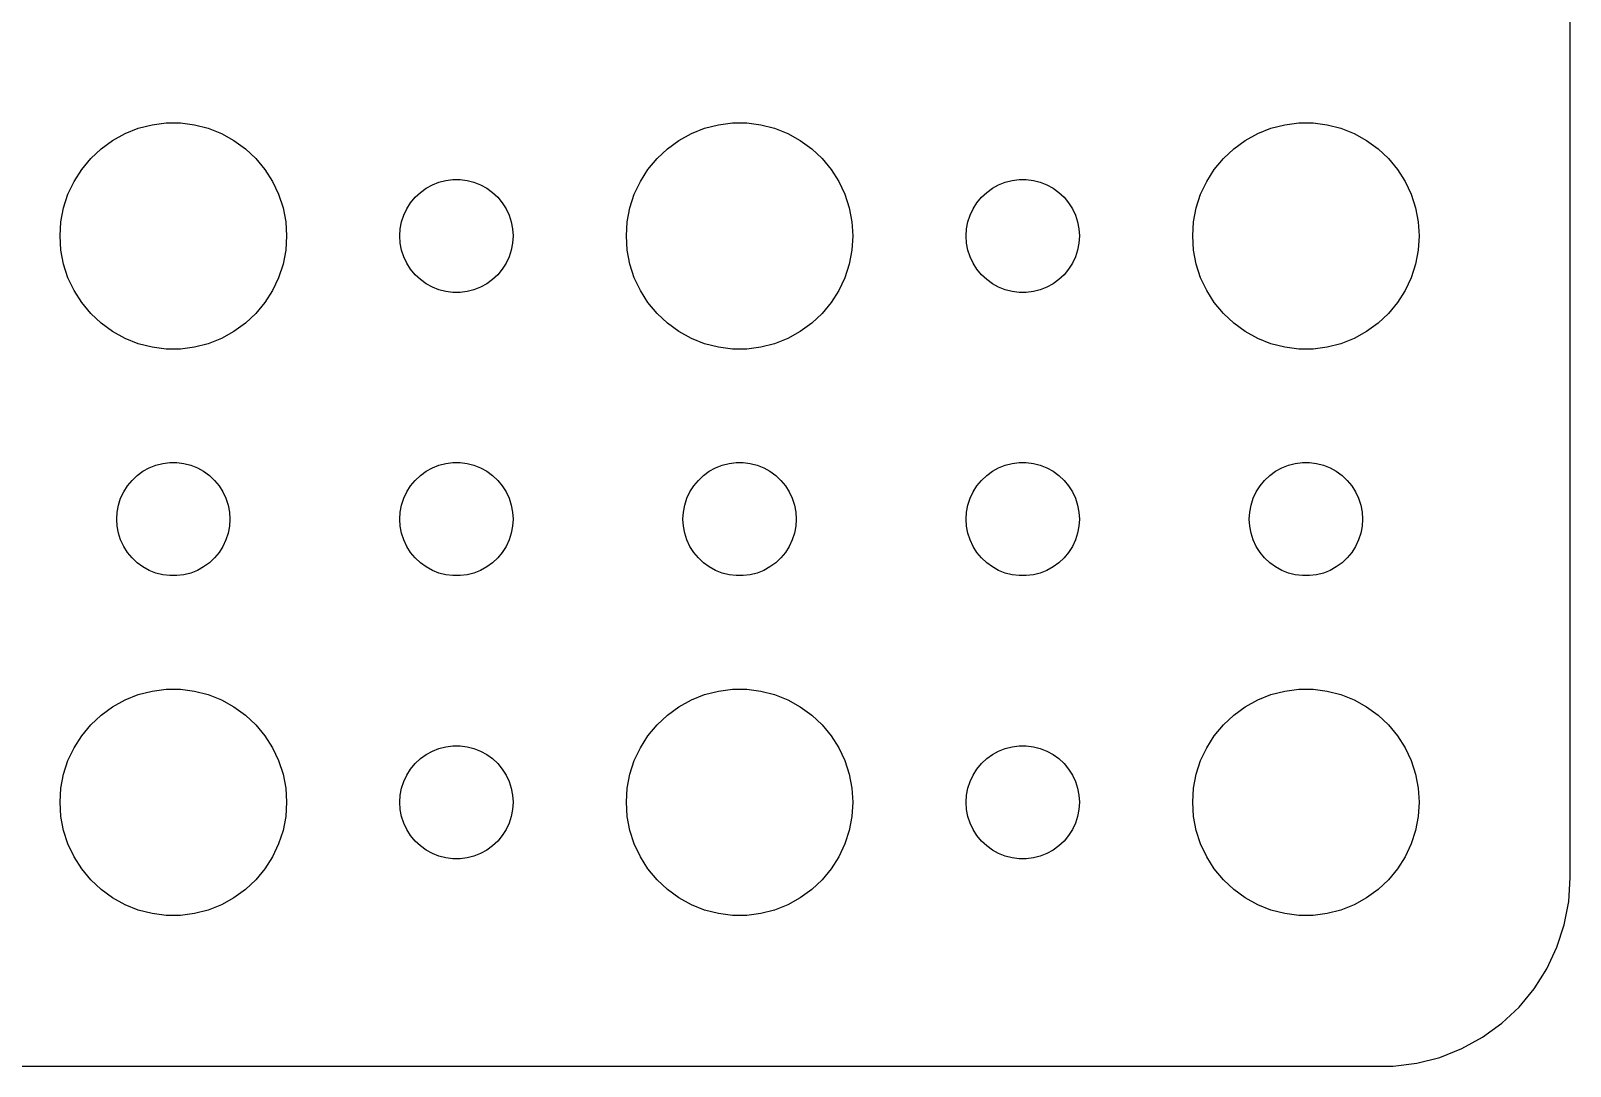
# Model space of a CAD drawing. Header units: metres. Extents: x -74 to 74, y -59 to 59.
# Drawn here: x 33.73 to 74.5, y -59.49 to -32.07 of the extents above; entities that cross this region are included whole.
import ezdxf

# ---------------------------------------------------------------- set-up
doc = ezdxf.new("R2010")
doc.units = ezdxf.units.M

msp = doc.modelspace()

# ---------------------------------------------------------------- linework, layer by layer
for p, q in [((74.5, -54.5), (74.5, 54.5)), ((36.2227, -34.7855), (36.5729, -34.6468)), ((36.5729, -34.6468), (36.9379, -34.5531)), ((36.9379, -34.5531), (37.3116, -34.5059)), ((37.3116, -34.5059), (37.6884, -34.5059)), ((37.6884, -34.5059), (38.0621, -34.5531)), ((38.0621, -34.5531), (38.427, -34.6468)), ((38.427, -34.6468), (38.7773, -34.7855)), ((51.2227, -34.7855), (51.5729, -34.6468)), ((51.5729, -34.6468), (51.9379, -34.5531)), ((51.9379, -34.5531), (52.3116, -34.5059)), ((52.3116, -34.5059), (52.6884, -34.5059)), ((52.6884, -34.5059), (53.0621, -34.5531)), ((53.0621, -34.5531), (53.427, -34.6468)), ((53.427, -34.6468), (53.7773, -34.7855)), ((66.2227, -34.7855), (66.573, -34.6468)), ((66.573, -34.6468), (66.9379, -34.5531)), ((66.9379, -34.5531), (67.3116, -34.5059)), ((67.3116, -34.5059), (67.6884, -34.5059)), ((67.6884, -34.5059), (68.0621, -34.5531)), ((68.0621, -34.5531), (68.427, -34.6468)), ((68.427, -34.6468), (68.7773, -34.7855)), ((35.5877, -35.1885), (35.8925, -34.967)), ((35.8925, -34.967), (36.2227, -34.7855)), ((38.7773, -34.7855), (39.1075, -34.967)), ((39.1075, -34.967), (39.4123, -35.1885)), ((50.5877, -35.1885), (50.8925, -34.967)), ((50.8925, -34.967), (51.2227, -34.7855)), ((53.7773, -34.7855), (54.1075, -34.967)), ((54.1075, -34.967), (54.4123, -35.1885)), ((65.5877, -35.1885), (65.8925, -34.967)), ((65.8925, -34.967), (66.2227, -34.7855)), ((68.7773, -34.7855), (69.1075, -34.967)), ((69.1075, -34.967), (69.4123, -35.1885)), ((35.0729, -35.7366), (35.3131, -35.4464)), ((35.3131, -35.4464), (35.5877, -35.1885)), ((39.4123, -35.1885), (39.6869, -35.4464)), ((39.6869, -35.4464), (39.927, -35.7366)), ((50.0729, -35.7366), (50.3131, -35.4464)), ((50.3131, -35.4464), (50.5877, -35.1885)), ((54.4123, -35.1885), (54.6869, -35.4464)), ((54.6869, -35.4464), (54.927, -35.7366)), ((65.073, -35.7366), (65.3131, -35.4464)), ((65.3131, -35.4464), (65.5877, -35.1885)), ((69.4123, -35.1885), (69.6869, -35.4464)), ((69.6869, -35.4464), (69.927, -35.7366)), ((34.8711, -36.0547), (35.0729, -35.7366)), ((39.927, -35.7366), (40.1289, -36.0547)), ((49.8711, -36.0547), (50.0729, -35.7366)), ((54.927, -35.7366), (55.1289, -36.0547)), ((64.8711, -36.0547), (65.073, -35.7366)), ((69.927, -35.7366), (70.1289, -36.0547)), ((34.7107, -36.3956), (34.8711, -36.0547)), ((40.1289, -36.0547), (40.2893, -36.3956)), ((44.0439, -36.3442), (44.1963, -36.2335)), ((44.1963, -36.2335), (44.3613, -36.1428)), ((44.3613, -36.1428), (44.5365, -36.0734)), ((44.5365, -36.0734), (44.7189, -36.0266)), ((44.7189, -36.0266), (44.9058, -36.003)), ((44.9058, -36.003), (45.0942, -36.003)), ((45.0942, -36.003), (45.2811, -36.0266)), ((45.2811, -36.0266), (45.4635, -36.0734)), ((45.4635, -36.0734), (45.6387, -36.1428)), ((45.6387, -36.1428), (45.8037, -36.2335)), ((45.8037, -36.2335), (45.9561, -36.3442)), ((49.7107, -36.3956), (49.8711, -36.0547)), ((55.1289, -36.0547), (55.2893, -36.3956)), ((59.0439, -36.3442), (59.1963, -36.2335)), ((59.1963, -36.2335), (59.3613, -36.1428)), ((59.3613, -36.1428), (59.5365, -36.0734)), ((59.5365, -36.0734), (59.7189, -36.0266)), ((59.7189, -36.0266), (59.9058, -36.003)), ((59.9058, -36.003), (60.0942, -36.003)), ((60.0942, -36.003), (60.2811, -36.0266)), ((60.2811, -36.0266), (60.4635, -36.0734)), ((60.4635, -36.0734), (60.6387, -36.1428)), ((60.6387, -36.1428), (60.8037, -36.2335)), ((60.8037, -36.2335), (60.9561, -36.3442)), ((64.7107, -36.3956), (64.8711, -36.0547)), ((70.1289, -36.0547), (70.2893, -36.3956)), ((34.5942, -36.7539), (34.7107, -36.3956)), ((40.2893, -36.3956), (40.4057, -36.7539)), ((43.6855, -36.7774), (43.7865, -36.6183)), ((43.7865, -36.6183), (43.9065, -36.4732)), ((43.9065, -36.4732), (44.0439, -36.3442)), ((45.9561, -36.3442), (46.0934, -36.4732)), ((46.0934, -36.4732), (46.2135, -36.6183)), ((46.2135, -36.6183), (46.3145, -36.7774)), ((49.5942, -36.7539), (49.7107, -36.3956)), ((55.2893, -36.3956), (55.4057, -36.7539)), ((58.6855, -36.7774), (58.7865, -36.6183)), ((58.7865, -36.6183), (58.9065, -36.4732)), ((58.9065, -36.4732), (59.0439, -36.3442)), ((60.9561, -36.3442), (61.0934, -36.4732)), ((61.0934, -36.4732), (61.2135, -36.6183)), ((61.2135, -36.6183), (61.3145, -36.7774)), ((64.5943, -36.7539), (64.7107, -36.3956)), ((70.2893, -36.3956), (70.4057, -36.7539)), ((34.5237, -37.124), (34.5942, -36.7539)), ((40.4057, -36.7539), (40.4763, -37.124)), ((43.5471, -37.127), (43.6053, -36.9478)), ((43.6053, -36.9478), (43.6855, -36.7774)), ((46.3145, -36.7774), (46.3947, -36.9478)), ((46.3947, -36.9478), (46.4529, -37.127)), ((49.5237, -37.124), (49.5942, -36.7539)), ((55.4057, -36.7539), (55.4763, -37.124)), ((58.5471, -37.127), (58.6053, -36.9478)), ((58.6053, -36.9478), (58.6855, -36.7774)), ((61.3145, -36.7774), (61.3947, -36.9478)), ((61.3947, -36.9478), (61.4529, -37.127)), ((64.5237, -37.124), (64.5943, -36.7539)), ((70.4057, -36.7539), (70.4763, -37.124)), ((34.5, -37.5), (34.5237, -37.124)), ((34.5237, -37.876), (34.5, -37.5)), ((40.4763, -37.124), (40.5, -37.5)), ((40.5, -37.5), (40.4763, -37.876)), ((43.5, -37.5), (43.5118, -37.312)), ((43.5118, -37.688), (43.5, -37.5)), ((43.5118, -37.312), (43.5471, -37.127)), ((46.4529, -37.127), (46.4882, -37.312)), ((46.4882, -37.312), (46.5, -37.5)), ((46.5, -37.5), (46.4882, -37.688)), ((49.5, -37.5), (49.5237, -37.124)), ((49.5237, -37.876), (49.5, -37.5)), ((55.4763, -37.124), (55.5, -37.5)), ((55.5, -37.5), (55.4763, -37.876)), ((58.5, -37.5), (58.5118, -37.312)), ((58.5118, -37.688), (58.5, -37.5)), ((58.5118, -37.312), (58.5471, -37.127)), ((61.4529, -37.127), (61.4882, -37.312)), ((61.4882, -37.312), (61.5, -37.5)), ((61.5, -37.5), (61.4882, -37.688)), ((64.5, -37.5), (64.5237, -37.124)), ((64.5237, -37.876), (64.5, -37.5)), ((70.4763, -37.124), (70.5, -37.5)), ((70.5, -37.5), (70.4763, -37.876)), ((34.5942, -38.2461), (34.5237, -37.876)), ((40.4763, -37.876), (40.4057, -38.2461)), ((43.5471, -37.873), (43.5118, -37.688)), ((43.6053, -38.0522), (43.5471, -37.873)), ((46.4529, -37.873), (46.3947, -38.0522)), ((46.4882, -37.688), (46.4529, -37.873)), ((49.5942, -38.2461), (49.5237, -37.876)), ((55.4763, -37.876), (55.4057, -38.2461)), ((58.5471, -37.873), (58.5118, -37.688)), ((58.6053, -38.0522), (58.5471, -37.873)), ((61.4529, -37.873), (61.3947, -38.0522)), ((61.4882, -37.688), (61.4529, -37.873)), ((64.5943, -38.2461), (64.5237, -37.876)), ((70.4763, -37.876), (70.4057, -38.2461)), ((34.7107, -38.6044), (34.5942, -38.2461)), ((40.4057, -38.2461), (40.2893, -38.6044)), ((43.6855, -38.2226), (43.6053, -38.0522)), ((43.7865, -38.3817), (43.6855, -38.2226)), ((46.3145, -38.2226), (46.2135, -38.3817)), ((46.3947, -38.0522), (46.3145, -38.2226)), ((49.7107, -38.6044), (49.5942, -38.2461)), ((55.4057, -38.2461), (55.2893, -38.6044)), ((58.6855, -38.2226), (58.6053, -38.0522)), ((58.7865, -38.3817), (58.6855, -38.2226)), ((61.3145, -38.2226), (61.2135, -38.3817)), ((61.3947, -38.0522), (61.3145, -38.2226)), ((64.7107, -38.6044), (64.5943, -38.2461)), ((70.4057, -38.2461), (70.2893, -38.6044)), ((34.8711, -38.9453), (34.7107, -38.6044)), ((40.2893, -38.6044), (40.1289, -38.9453)), ((43.9065, -38.5268), (43.7865, -38.3817)), ((44.0439, -38.6558), (43.9065, -38.5268)), ((44.1963, -38.7665), (44.0439, -38.6558)), ((45.9561, -38.6558), (45.8037, -38.7665)), ((46.0934, -38.5268), (45.9561, -38.6558)), ((46.2135, -38.3817), (46.0934, -38.5268)), ((49.8711, -38.9453), (49.7107, -38.6044)), ((55.2893, -38.6044), (55.1289, -38.9453)), ((58.9065, -38.5268), (58.7865, -38.3817)), ((59.0439, -38.6558), (58.9065, -38.5268)), ((59.1963, -38.7665), (59.0439, -38.6558)), ((60.9561, -38.6558), (60.8037, -38.7665)), ((61.0934, -38.5268), (60.9561, -38.6558)), ((61.2135, -38.3817), (61.0934, -38.5268)), ((64.8711, -38.9453), (64.7107, -38.6044)), ((70.2893, -38.6044), (70.1289, -38.9453)), ((35.0729, -39.2634), (34.8711, -38.9453)), ((40.1289, -38.9453), (39.927, -39.2634)), ((44.3613, -38.8572), (44.1963, -38.7665)), ((44.5365, -38.9266), (44.3613, -38.8572)), ((44.7189, -38.9734), (44.5365, -38.9266)), ((44.9058, -38.997), (44.7189, -38.9734)), ((45.0942, -38.997), (44.9058, -38.997)), ((45.2811, -38.9734), (45.0942, -38.997)), ((45.4635, -38.9266), (45.2811, -38.9734)), ((45.6387, -38.8572), (45.4635, -38.9266)), ((45.8037, -38.7665), (45.6387, -38.8572)), ((50.0729, -39.2634), (49.8711, -38.9453)), ((55.1289, -38.9453), (54.927, -39.2634)), ((59.3613, -38.8572), (59.1963, -38.7665)), ((59.5365, -38.9266), (59.3613, -38.8572)), ((59.7189, -38.9734), (59.5365, -38.9266)), ((59.9058, -38.997), (59.7189, -38.9734)), ((60.0942, -38.997), (59.9058, -38.997)), ((60.2811, -38.9734), (60.0942, -38.997)), ((60.4635, -38.9266), (60.2811, -38.9734)), ((60.6387, -38.8572), (60.4635, -38.9266)), ((60.8037, -38.7665), (60.6387, -38.8572)), ((65.073, -39.2634), (64.8711, -38.9453)), ((70.1289, -38.9453), (69.927, -39.2634)), ((35.3131, -39.5536), (35.0729, -39.2634)), ((39.927, -39.2634), (39.6869, -39.5536)), ((50.3131, -39.5536), (50.0729, -39.2634)), ((54.927, -39.2634), (54.6869, -39.5536)), ((65.3131, -39.5536), (65.073, -39.2634)), ((69.927, -39.2634), (69.6869, -39.5536)), ((35.5877, -39.8115), (35.3131, -39.5536)), ((35.8925, -40.033), (35.5877, -39.8115)), ((39.4123, -39.8115), (39.1075, -40.033)), ((39.6869, -39.5536), (39.4123, -39.8115)), ((50.5877, -39.8115), (50.3131, -39.5536)), ((50.8925, -40.033), (50.5877, -39.8115)), ((54.4123, -39.8115), (54.1075, -40.033)), ((54.6869, -39.5536), (54.4123, -39.8115)), ((65.5877, -39.8115), (65.3131, -39.5536)), ((65.8925, -40.033), (65.5877, -39.8115)), ((69.4123, -39.8115), (69.1075, -40.033)), ((69.6869, -39.5536), (69.4123, -39.8115)), ((36.2227, -40.2145), (35.8925, -40.033)), ((36.5729, -40.3532), (36.2227, -40.2145)), ((36.9379, -40.4469), (36.5729, -40.3532)), ((38.427, -40.3532), (38.0621, -40.4469)), ((38.7773, -40.2145), (38.427, -40.3532)), ((39.1075, -40.033), (38.7773, -40.2145)), ((51.2227, -40.2145), (50.8925, -40.033)), ((51.5729, -40.3532), (51.2227, -40.2145)), ((51.9379, -40.4469), (51.5729, -40.3532)), ((53.427, -40.3532), (53.0621, -40.4469)), ((53.7773, -40.2145), (53.427, -40.3532)), ((54.1075, -40.033), (53.7773, -40.2145)), ((66.2227, -40.2145), (65.8925, -40.033)), ((66.573, -40.3532), (66.2227, -40.2145)), ((66.9379, -40.4469), (66.573, -40.3532)), ((68.427, -40.3532), (68.0621, -40.4469)), ((68.7773, -40.2145), (68.427, -40.3532)), ((69.1075, -40.033), (68.7773, -40.2145)), ((37.3116, -40.4941), (36.9379, -40.4469)), ((37.6884, -40.4941), (37.3116, -40.4941)), ((38.0621, -40.4469), (37.6884, -40.4941)), ((52.3116, -40.4941), (51.9379, -40.4469)), ((52.6884, -40.4941), (52.3116, -40.4941)), ((53.0621, -40.4469), (52.6884, -40.4941)), ((67.3116, -40.4941), (66.9379, -40.4469)), ((67.6884, -40.4941), (67.3116, -40.4941)), ((68.0621, -40.4469), (67.6884, -40.4941)), ((36.8613, -43.6428), (37.0365, -43.5734)), ((37.0365, -43.5734), (37.2189, -43.5266)), ((37.2189, -43.5266), (37.4058, -43.503)), ((37.4058, -43.503), (37.5942, -43.503)), ((37.5942, -43.503), (37.7811, -43.5266)), ((37.7811, -43.5266), (37.9635, -43.5734)), ((37.9635, -43.5734), (38.1387, -43.6428)), ((44.3613, -43.6428), (44.5365, -43.5734)), ((44.5365, -43.5734), (44.7189, -43.5266)), ((44.7189, -43.5266), (44.9058, -43.503)), ((44.9058, -43.503), (45.0942, -43.503)), ((45.0942, -43.503), (45.2811, -43.5266)), ((45.2811, -43.5266), (45.4635, -43.5734)), ((45.4635, -43.5734), (45.6387, -43.6428)), ((51.8613, -43.6428), (52.0365, -43.5734)), ((52.0365, -43.5734), (52.2189, -43.5266)), ((52.2189, -43.5266), (52.4058, -43.503)), ((52.4058, -43.503), (52.5942, -43.503)), ((52.5942, -43.503), (52.7811, -43.5266)), ((52.7811, -43.5266), (52.9635, -43.5734)), ((52.9635, -43.5734), (53.1387, -43.6428)), ((59.3613, -43.6428), (59.5365, -43.5734)), ((59.5365, -43.5734), (59.7189, -43.5266)), ((59.7189, -43.5266), (59.9058, -43.503)), ((59.9058, -43.503), (60.0942, -43.503)), ((60.0942, -43.503), (60.2811, -43.5266)), ((60.2811, -43.5266), (60.4635, -43.5734)), ((60.4635, -43.5734), (60.6387, -43.6428)), ((66.8613, -43.6428), (67.0365, -43.5734)), ((67.0365, -43.5734), (67.2189, -43.5266)), ((67.2189, -43.5266), (67.4058, -43.503)), ((67.4058, -43.503), (67.5942, -43.503)), ((67.5942, -43.503), (67.7811, -43.5266)), ((67.7811, -43.5266), (67.9635, -43.5734)), ((67.9635, -43.5734), (68.1387, -43.6428)), ((36.2865, -44.1183), (36.4065, -43.9732)), ((36.4065, -43.9732), (36.5439, -43.8442)), ((36.5439, -43.8442), (36.6963, -43.7335)), ((36.6963, -43.7335), (36.8613, -43.6428)), ((38.1387, -43.6428), (38.3037, -43.7335)), ((38.3037, -43.7335), (38.4561, -43.8442)), ((38.4561, -43.8442), (38.5934, -43.9732)), ((38.5934, -43.9732), (38.7135, -44.1183)), ((43.7865, -44.1183), (43.9065, -43.9732)), ((43.9065, -43.9732), (44.0439, -43.8442)), ((44.0439, -43.8442), (44.1963, -43.7335)), ((44.1963, -43.7335), (44.3613, -43.6428)), ((45.6387, -43.6428), (45.8037, -43.7335)), ((45.8037, -43.7335), (45.9561, -43.8442)), ((45.9561, -43.8442), (46.0934, -43.9732)), ((46.0934, -43.9732), (46.2135, -44.1183)), ((51.2865, -44.1183), (51.4065, -43.9732)), ((51.4065, -43.9732), (51.5439, -43.8442)), ((51.5439, -43.8442), (51.6963, -43.7335)), ((51.6963, -43.7335), (51.8613, -43.6428)), ((53.1387, -43.6428), (53.3037, -43.7335)), ((53.3037, -43.7335), (53.4561, -43.8442)), ((53.4561, -43.8442), (53.5934, -43.9732)), ((53.5934, -43.9732), (53.7135, -44.1183)), ((58.7865, -44.1183), (58.9065, -43.9732)), ((58.9065, -43.9732), (59.0439, -43.8442)), ((59.0439, -43.8442), (59.1963, -43.7335)), ((59.1963, -43.7335), (59.3613, -43.6428)), ((60.6387, -43.6428), (60.8037, -43.7335)), ((60.8037, -43.7335), (60.9561, -43.8442)), ((60.9561, -43.8442), (61.0934, -43.9732)), ((61.0934, -43.9732), (61.2135, -44.1183)), ((66.2865, -44.1183), (66.4065, -43.9732)), ((66.4065, -43.9732), (66.5439, -43.8442)), ((66.5439, -43.8442), (66.6963, -43.7335)), ((66.6963, -43.7335), (66.8613, -43.6428)), ((68.1387, -43.6428), (68.3037, -43.7335)), ((68.3037, -43.7335), (68.4561, -43.8442)), ((68.4561, -43.8442), (68.5934, -43.9732)), ((68.5934, -43.9732), (68.7135, -44.1183)), ((36.1053, -44.4478), (36.1855, -44.2774)), ((36.1855, -44.2774), (36.2865, -44.1183)), ((38.7135, -44.1183), (38.8145, -44.2774)), ((38.8145, -44.2774), (38.8947, -44.4478)), ((43.6053, -44.4478), (43.6855, -44.2774)), ((43.6855, -44.2774), (43.7865, -44.1183)), ((46.2135, -44.1183), (46.3145, -44.2774)), ((46.3145, -44.2774), (46.3947, -44.4478)), ((51.1053, -44.4478), (51.1855, -44.2774)), ((51.1855, -44.2774), (51.2865, -44.1183)), ((53.7135, -44.1183), (53.8145, -44.2774)), ((53.8145, -44.2774), (53.8947, -44.4478)), ((58.6053, -44.4478), (58.6855, -44.2774)), ((58.6855, -44.2774), (58.7865, -44.1183)), ((61.2135, -44.1183), (61.3145, -44.2774)), ((61.3145, -44.2774), (61.3947, -44.4478)), ((66.1053, -44.4478), (66.1855, -44.2774)), ((66.1855, -44.2774), (66.2865, -44.1183)), ((68.7135, -44.1183), (68.8145, -44.2774)), ((68.8145, -44.2774), (68.8947, -44.4478)), ((36, -45), (36.0118, -44.812)), ((36.0118, -44.812), (36.0471, -44.627)), ((36.0471, -44.627), (36.1053, -44.4478)), ((38.8947, -44.4478), (38.9529, -44.627)), ((38.9529, -44.627), (38.9882, -44.812)), ((38.9882, -44.812), (39, -45)), ((43.5, -45), (43.5118, -44.812)), ((43.5118, -44.812), (43.5471, -44.627)), ((43.5471, -44.627), (43.6053, -44.4478)), ((46.3947, -44.4478), (46.4529, -44.627)), ((46.4529, -44.627), (46.4882, -44.812)), ((46.4882, -44.812), (46.5, -45)), ((51, -45), (51.0118, -44.812)), ((51.0118, -44.812), (51.0471, -44.627)), ((51.0471, -44.627), (51.1053, -44.4478)), ((53.8947, -44.4478), (53.9529, -44.627)), ((53.9529, -44.627), (53.9882, -44.812)), ((53.9882, -44.812), (54, -45)), ((58.5, -45), (58.5118, -44.812)), ((58.5118, -44.812), (58.5471, -44.627)), ((58.5471, -44.627), (58.6053, -44.4478)), ((61.3947, -44.4478), (61.4529, -44.627)), ((61.4529, -44.627), (61.4882, -44.812)), ((61.4882, -44.812), (61.5, -45)), ((66, -45), (66.0118, -44.812)), ((66.0118, -44.812), (66.0471, -44.627)), ((66.0471, -44.627), (66.1053, -44.4478)), ((68.8947, -44.4478), (68.9529, -44.627)), ((68.9529, -44.627), (68.9882, -44.812)), ((68.9882, -44.812), (69, -45)), ((36.0118, -45.188), (36, -45)), ((36.0471, -45.373), (36.0118, -45.188)), ((38.9882, -45.188), (38.9529, -45.373)), ((39, -45), (38.9882, -45.188)), ((43.5118, -45.188), (43.5, -45)), ((43.5471, -45.373), (43.5118, -45.188)), ((46.4882, -45.188), (46.4529, -45.373)), ((46.5, -45), (46.4882, -45.188)), ((51.0118, -45.188), (51, -45)), ((51.0471, -45.373), (51.0118, -45.188)), ((53.9882, -45.188), (53.9529, -45.373)), ((54, -45), (53.9882, -45.188)), ((58.5118, -45.188), (58.5, -45)), ((58.5471, -45.373), (58.5118, -45.188)), ((61.4882, -45.188), (61.4529, -45.373)), ((61.5, -45), (61.4882, -45.188)), ((66.0118, -45.188), (66, -45)), ((66.0471, -45.373), (66.0118, -45.188)), ((68.9882, -45.188), (68.9529, -45.373)), ((69, -45), (68.9882, -45.188)), ((36.1053, -45.5522), (36.0471, -45.373)), ((36.1855, -45.7226), (36.1053, -45.5522)), ((38.8947, -45.5522), (38.8145, -45.7226)), ((38.9529, -45.373), (38.8947, -45.5522)), ((43.6053, -45.5522), (43.5471, -45.373)), ((43.6855, -45.7226), (43.6053, -45.5522)), ((46.3947, -45.5522), (46.3145, -45.7226)), ((46.4529, -45.373), (46.3947, -45.5522)), ((51.1053, -45.5522), (51.0471, -45.373)), ((51.1855, -45.7226), (51.1053, -45.5522)), ((53.8947, -45.5522), (53.8145, -45.7226)), ((53.9529, -45.373), (53.8947, -45.5522)), ((58.6053, -45.5522), (58.5471, -45.373)), ((58.6855, -45.7226), (58.6053, -45.5522)), ((61.3947, -45.5522), (61.3145, -45.7226)), ((61.4529, -45.373), (61.3947, -45.5522)), ((66.1053, -45.5522), (66.0471, -45.373)), ((66.1855, -45.7226), (66.1053, -45.5522)), ((68.8947, -45.5522), (68.8145, -45.7226)), ((68.9529, -45.373), (68.8947, -45.5522)), ((36.2865, -45.8817), (36.1855, -45.7226)), ((36.4065, -46.0268), (36.2865, -45.8817)), ((36.5439, -46.1558), (36.4065, -46.0268)), ((38.5934, -46.0268), (38.4561, -46.1558)), ((38.7135, -45.8817), (38.5934, -46.0268)), ((38.8145, -45.7226), (38.7135, -45.8817)), ((43.7865, -45.8817), (43.6855, -45.7226)), ((43.9065, -46.0268), (43.7865, -45.8817)), ((44.0439, -46.1558), (43.9065, -46.0268)), ((46.0934, -46.0268), (45.9561, -46.1558)), ((46.2135, -45.8817), (46.0934, -46.0268)), ((46.3145, -45.7226), (46.2135, -45.8817)), ((51.2865, -45.8817), (51.1855, -45.7226)), ((51.4065, -46.0268), (51.2865, -45.8817)), ((51.5439, -46.1558), (51.4065, -46.0268)), ((53.5934, -46.0268), (53.4561, -46.1558)), ((53.7135, -45.8817), (53.5934, -46.0268)), ((53.8145, -45.7226), (53.7135, -45.8817)), ((58.7865, -45.8817), (58.6855, -45.7226)), ((58.9065, -46.0268), (58.7865, -45.8817)), ((59.0439, -46.1558), (58.9065, -46.0268)), ((61.0934, -46.0268), (60.9561, -46.1558)), ((61.2135, -45.8817), (61.0934, -46.0268)), ((61.3145, -45.7226), (61.2135, -45.8817)), ((66.2865, -45.8817), (66.1855, -45.7226)), ((66.4065, -46.0268), (66.2865, -45.8817)), ((66.5439, -46.1558), (66.4065, -46.0268)), ((68.5934, -46.0268), (68.4561, -46.1558)), ((68.7135, -45.8817), (68.5934, -46.0268)), ((68.8145, -45.7226), (68.7135, -45.8817)), ((36.6963, -46.2665), (36.5439, -46.1558)), ((36.8613, -46.3572), (36.6963, -46.2665)), ((37.0365, -46.4266), (36.8613, -46.3572)), ((37.2189, -46.4734), (37.0365, -46.4266)), ((37.4058, -46.497), (37.2189, -46.4734)), ((37.7811, -46.4734), (37.5942, -46.497)), ((37.9635, -46.4266), (37.7811, -46.4734)), ((38.1387, -46.3572), (37.9635, -46.4266)), ((38.3037, -46.2665), (38.1387, -46.3572)), ((38.4561, -46.1558), (38.3037, -46.2665)), ((44.1963, -46.2665), (44.0439, -46.1558)), ((44.3613, -46.3572), (44.1963, -46.2665)), ((44.5365, -46.4266), (44.3613, -46.3572)), ((44.7189, -46.4734), (44.5365, -46.4266)), ((44.9058, -46.497), (44.7189, -46.4734)), ((45.2811, -46.4734), (45.0942, -46.497)), ((45.4635, -46.4266), (45.2811, -46.4734)), ((45.6387, -46.3572), (45.4635, -46.4266)), ((45.8037, -46.2665), (45.6387, -46.3572)), ((45.9561, -46.1558), (45.8037, -46.2665)), ((51.6963, -46.2665), (51.5439, -46.1558)), ((51.8613, -46.3572), (51.6963, -46.2665)), ((52.0365, -46.4266), (51.8613, -46.3572)), ((52.2189, -46.4734), (52.0365, -46.4266)), ((52.4058, -46.497), (52.2189, -46.4734)), ((52.7811, -46.4734), (52.5942, -46.497)), ((52.9635, -46.4266), (52.7811, -46.4734)), ((53.1387, -46.3572), (52.9635, -46.4266)), ((53.3037, -46.2665), (53.1387, -46.3572)), ((53.4561, -46.1558), (53.3037, -46.2665)), ((59.1963, -46.2665), (59.0439, -46.1558)), ((59.3613, -46.3572), (59.1963, -46.2665)), ((59.5365, -46.4266), (59.3613, -46.3572)), ((59.7189, -46.4734), (59.5365, -46.4266)), ((59.9058, -46.497), (59.7189, -46.4734)), ((60.2811, -46.4734), (60.0942, -46.497)), ((60.4635, -46.4266), (60.2811, -46.4734)), ((60.6387, -46.3572), (60.4635, -46.4266)), ((60.8037, -46.2665), (60.6387, -46.3572)), ((60.9561, -46.1558), (60.8037, -46.2665)), ((66.6963, -46.2665), (66.5439, -46.1558)), ((66.8613, -46.3572), (66.6963, -46.2665)), ((67.0365, -46.4266), (66.8613, -46.3572)), ((67.2189, -46.4734), (67.0365, -46.4266)), ((67.4058, -46.497), (67.2189, -46.4734)), ((67.7811, -46.4734), (67.5942, -46.497)), ((67.9635, -46.4266), (67.7811, -46.4734)), ((68.1387, -46.3572), (67.9635, -46.4266)), ((68.3037, -46.2665), (68.1387, -46.3572)), ((68.4561, -46.1558), (68.3037, -46.2665)), ((37.5942, -46.497), (37.4058, -46.497)), ((45.0942, -46.497), (44.9058, -46.497)), ((52.5942, -46.497), (52.4058, -46.497)), ((60.0942, -46.497), (59.9058, -46.497)), ((67.5942, -46.497), (67.4058, -46.497)), ((36.2227, -49.7855), (36.5729, -49.6468)), ((36.5729, -49.6468), (36.9379, -49.5531)), ((36.9379, -49.5531), (37.3116, -49.5059)), ((37.3116, -49.5059), (37.6884, -49.5059)), ((37.6884, -49.5059), (38.0621, -49.5531)), ((38.0621, -49.5531), (38.427, -49.6468)), ((38.427, -49.6468), (38.7773, -49.7855)), ((51.2227, -49.7855), (51.5729, -49.6468)), ((51.5729, -49.6468), (51.9379, -49.5531)), ((51.9379, -49.5531), (52.3116, -49.5059)), ((52.3116, -49.5059), (52.6884, -49.5059)), ((52.6884, -49.5059), (53.0621, -49.5531)), ((53.0621, -49.5531), (53.427, -49.6468)), ((53.427, -49.6468), (53.7773, -49.7855)), ((66.2227, -49.7855), (66.573, -49.6468)), ((66.573, -49.6468), (66.9379, -49.5531)), ((66.9379, -49.5531), (67.3116, -49.5059)), ((67.3116, -49.5059), (67.6884, -49.5059)), ((67.6884, -49.5059), (68.0621, -49.5531)), ((68.0621, -49.5531), (68.427, -49.6468)), ((68.427, -49.6468), (68.7773, -49.7855)), ((35.5877, -50.1885), (35.8925, -49.967)), ((35.8925, -49.967), (36.2227, -49.7855)), ((38.7773, -49.7855), (39.1075, -49.967)), ((39.1075, -49.967), (39.4123, -50.1885)), ((50.5877, -50.1885), (50.8925, -49.967)), ((50.8925, -49.967), (51.2227, -49.7855)), ((53.7773, -49.7855), (54.1075, -49.967)), ((54.1075, -49.967), (54.4123, -50.1885)), ((65.5877, -50.1885), (65.8925, -49.967)), ((65.8925, -49.967), (66.2227, -49.7855)), ((68.7773, -49.7855), (69.1075, -49.967)), ((69.1075, -49.967), (69.4123, -50.1885)), ((35.0729, -50.7366), (35.3131, -50.4464)), ((35.3131, -50.4464), (35.5877, -50.1885)), ((39.4123, -50.1885), (39.6869, -50.4464)), ((39.6869, -50.4464), (39.927, -50.7366)), ((50.0729, -50.7366), (50.3131, -50.4464)), ((50.3131, -50.4464), (50.5877, -50.1885)), ((54.4123, -50.1885), (54.6869, -50.4464)), ((54.6869, -50.4464), (54.927, -50.7366)), ((65.073, -50.7366), (65.3131, -50.4464)), ((65.3131, -50.4464), (65.5877, -50.1885)), ((69.4123, -50.1885), (69.6869, -50.4464)), ((69.6869, -50.4464), (69.927, -50.7366)), ((34.8711, -51.0547), (35.0729, -50.7366)), ((39.927, -50.7366), (40.1289, -51.0547)), ((49.8711, -51.0547), (50.0729, -50.7366)), ((54.927, -50.7366), (55.1289, -51.0547)), ((64.8711, -51.0547), (65.073, -50.7366)), ((69.927, -50.7366), (70.1289, -51.0547)), ((34.7107, -51.3956), (34.8711, -51.0547)), ((40.1289, -51.0547), (40.2893, -51.3956)), ((43.9065, -51.4732), (44.0439, -51.3442)), ((44.0439, -51.3442), (44.1963, -51.2335)), ((44.1963, -51.2335), (44.3613, -51.1428)), ((44.3613, -51.1428), (44.5365, -51.0734)), ((44.5365, -51.0734), (44.7189, -51.0266)), ((44.7189, -51.0266), (44.9058, -51.003)), ((44.9058, -51.003), (45.0942, -51.003)), ((45.0942, -51.003), (45.2811, -51.0266)), ((45.2811, -51.0266), (45.4635, -51.0734)), ((45.4635, -51.0734), (45.6387, -51.1428)), ((45.6387, -51.1428), (45.8037, -51.2335)), ((45.8037, -51.2335), (45.9561, -51.3442)), ((45.9561, -51.3442), (46.0934, -51.4732)), ((49.7107, -51.3956), (49.8711, -51.0547)), ((55.1289, -51.0547), (55.2893, -51.3956)), ((58.9065, -51.4732), (59.0439, -51.3442)), ((59.0439, -51.3442), (59.1963, -51.2335)), ((59.1963, -51.2335), (59.3613, -51.1428)), ((59.3613, -51.1428), (59.5365, -51.0734)), ((59.5365, -51.0734), (59.7189, -51.0266)), ((59.7189, -51.0266), (59.9058, -51.003)), ((59.9058, -51.003), (60.0942, -51.003)), ((60.0942, -51.003), (60.2811, -51.0266)), ((60.2811, -51.0266), (60.4635, -51.0734)), ((60.4635, -51.0734), (60.6387, -51.1428)), ((60.6387, -51.1428), (60.8037, -51.2335)), ((60.8037, -51.2335), (60.9561, -51.3442)), ((60.9561, -51.3442), (61.0934, -51.4732)), ((64.7107, -51.3956), (64.8711, -51.0547)), ((70.1289, -51.0547), (70.2893, -51.3956)), ((34.5237, -52.124), (34.5942, -51.7539)), ((34.5942, -51.7539), (34.7107, -51.3956)), ((40.2893, -51.3956), (40.4057, -51.7539)), ((40.4057, -51.7539), (40.4763, -52.124)), ((43.6053, -51.9478), (43.6855, -51.7774)), ((43.6855, -51.7774), (43.7865, -51.6183)), ((43.7865, -51.6183), (43.9065, -51.4732)), ((46.0934, -51.4732), (46.2135, -51.6183)), ((46.2135, -51.6183), (46.3145, -51.7774)), ((46.3145, -51.7774), (46.3947, -51.9478)), ((49.5237, -52.124), (49.5942, -51.7539)), ((49.5942, -51.7539), (49.7107, -51.3956)), ((55.2893, -51.3956), (55.4057, -51.7539)), ((55.4057, -51.7539), (55.4763, -52.124)), ((58.6053, -51.9478), (58.6855, -51.7774)), ((58.6855, -51.7774), (58.7865, -51.6183)), ((58.7865, -51.6183), (58.9065, -51.4732)), ((61.0934, -51.4732), (61.2135, -51.6183)), ((61.2135, -51.6183), (61.3145, -51.7774)), ((61.3145, -51.7774), (61.3947, -51.9478)), ((64.5237, -52.124), (64.5943, -51.7539)), ((64.5943, -51.7539), (64.7107, -51.3956)), ((70.2893, -51.3956), (70.4057, -51.7539)), ((70.4057, -51.7539), (70.4763, -52.124)), ((34.5, -52.5), (34.5237, -52.124)), ((40.4763, -52.124), (40.5, -52.5)), ((43.5118, -52.312), (43.5471, -52.127)), ((43.5471, -52.127), (43.6053, -51.9478)), ((46.3947, -51.9478), (46.4529, -52.127)), ((46.4529, -52.127), (46.4882, -52.312)), ((49.5, -52.5), (49.5237, -52.124)), ((55.4763, -52.124), (55.5, -52.5)), ((58.5118, -52.312), (58.5471, -52.127)), ((58.5471, -52.127), (58.6053, -51.9478)), ((61.3947, -51.9478), (61.4529, -52.127)), ((61.4529, -52.127), (61.4882, -52.312)), ((64.5, -52.5), (64.5237, -52.124)), ((70.4763, -52.124), (70.5, -52.5)), ((34.5237, -52.876), (34.5, -52.5)), ((40.5, -52.5), (40.4763, -52.876)), ((43.5, -52.5), (43.5118, -52.312)), ((43.5118, -52.688), (43.5, -52.5)), ((46.4882, -52.312), (46.5, -52.5)), ((46.5, -52.5), (46.4882, -52.688)), ((49.5237, -52.876), (49.5, -52.5)), ((55.5, -52.5), (55.4763, -52.876)), ((58.5, -52.5), (58.5118, -52.312)), ((58.5118, -52.688), (58.5, -52.5)), ((61.4882, -52.312), (61.5, -52.5)), ((61.5, -52.5), (61.4882, -52.688)), ((64.5237, -52.876), (64.5, -52.5)), ((70.5, -52.5), (70.4763, -52.876)), ((34.5942, -53.2461), (34.5237, -52.876)), ((40.4763, -52.876), (40.4057, -53.2461)), ((43.5471, -52.873), (43.5118, -52.688)), ((43.6053, -53.0522), (43.5471, -52.873)), ((46.4529, -52.873), (46.3947, -53.0522)), ((46.4882, -52.688), (46.4529, -52.873)), ((49.5942, -53.2461), (49.5237, -52.876)), ((55.4763, -52.876), (55.4057, -53.2461)), ((58.5471, -52.873), (58.5118, -52.688)), ((58.6053, -53.0522), (58.5471, -52.873)), ((61.4529, -52.873), (61.3947, -53.0522)), ((61.4882, -52.688), (61.4529, -52.873)), ((64.5943, -53.2461), (64.5237, -52.876)), ((70.4763, -52.876), (70.4057, -53.2461)), ((34.7107, -53.6044), (34.5942, -53.2461)), ((40.4057, -53.2461), (40.2893, -53.6044)), ((43.6855, -53.2226), (43.6053, -53.0522)), ((43.7865, -53.3817), (43.6855, -53.2226)), ((43.9065, -53.5268), (43.7865, -53.3817)), ((46.2135, -53.3817), (46.0934, -53.5268)), ((46.3145, -53.2226), (46.2135, -53.3817)), ((46.3947, -53.0522), (46.3145, -53.2226)), ((49.7107, -53.6044), (49.5942, -53.2461)), ((55.4057, -53.2461), (55.2893, -53.6044)), ((58.6855, -53.2226), (58.6053, -53.0522)), ((58.7865, -53.3817), (58.6855, -53.2226)), ((58.9065, -53.5268), (58.7865, -53.3817)), ((61.2135, -53.3817), (61.0934, -53.5268)), ((61.3145, -53.2226), (61.2135, -53.3817)), ((61.3947, -53.0522), (61.3145, -53.2226)), ((64.7107, -53.6044), (64.5943, -53.2461)), ((70.4057, -53.2461), (70.2893, -53.6044)), ((34.8711, -53.9453), (34.7107, -53.6044)), ((40.2893, -53.6044), (40.1289, -53.9453)), ((44.0439, -53.6558), (43.9065, -53.5268)), ((44.1963, -53.7665), (44.0439, -53.6558)), ((44.3613, -53.8572), (44.1963, -53.7665)), ((45.8037, -53.7665), (45.6387, -53.8572)), ((45.9561, -53.6558), (45.8037, -53.7665)), ((46.0934, -53.5268), (45.9561, -53.6558)), ((49.8711, -53.9453), (49.7107, -53.6044)), ((55.2893, -53.6044), (55.1289, -53.9453)), ((59.0439, -53.6558), (58.9065, -53.5268)), ((59.1963, -53.7665), (59.0439, -53.6558)), ((59.3613, -53.8572), (59.1963, -53.7665)), ((60.8037, -53.7665), (60.6387, -53.8572)), ((60.9561, -53.6558), (60.8037, -53.7665)), ((61.0934, -53.5268), (60.9561, -53.6558)), ((64.8711, -53.9453), (64.7107, -53.6044)), ((70.2893, -53.6044), (70.1289, -53.9453)), ((35.0729, -54.2634), (34.8711, -53.9453)), ((40.1289, -53.9453), (39.927, -54.2634)), ((44.5365, -53.9266), (44.3613, -53.8572)), ((44.7189, -53.9734), (44.5365, -53.9266)), ((44.9058, -53.997), (44.7189, -53.9734)), ((45.0942, -53.997), (44.9058, -53.997)), ((45.2811, -53.9734), (45.0942, -53.997)), ((45.4635, -53.9266), (45.2811, -53.9734)), ((45.6387, -53.8572), (45.4635, -53.9266)), ((50.0729, -54.2634), (49.8711, -53.9453)), ((55.1289, -53.9453), (54.927, -54.2634)), ((59.5365, -53.9266), (59.3613, -53.8572)), ((59.7189, -53.9734), (59.5365, -53.9266)), ((59.9058, -53.997), (59.7189, -53.9734)), ((60.0942, -53.997), (59.9058, -53.997)), ((60.2811, -53.9734), (60.0942, -53.997)), ((60.4635, -53.9266), (60.2811, -53.9734)), ((60.6387, -53.8572), (60.4635, -53.9266)), ((65.073, -54.2634), (64.8711, -53.9453)), ((70.1289, -53.9453), (69.927, -54.2634)), ((35.3131, -54.5536), (35.0729, -54.2634)), ((35.5877, -54.8115), (35.3131, -54.5536)), ((39.6869, -54.5536), (39.4123, -54.8115)), ((39.927, -54.2634), (39.6869, -54.5536)), ((50.3131, -54.5536), (50.0729, -54.2634)), ((50.5877, -54.8115), (50.3131, -54.5536)), ((54.6869, -54.5536), (54.4123, -54.8115)), ((54.927, -54.2634), (54.6869, -54.5536)), ((65.3131, -54.5536), (65.073, -54.2634)), ((65.5877, -54.8115), (65.3131, -54.5536)), ((69.6869, -54.5536), (69.4123, -54.8115)), ((69.927, -54.2634), (69.6869, -54.5536)), ((74.4606, -55.1267), (74.5, -54.5)), ((35.8925, -55.033), (35.5877, -54.8115)), ((36.2227, -55.2145), (35.8925, -55.033)), ((39.1075, -55.033), (38.7773, -55.2145)), ((39.4123, -54.8115), (39.1075, -55.033)), ((50.8925, -55.033), (50.5877, -54.8115)), ((51.2227, -55.2145), (50.8925, -55.033)), ((54.1075, -55.033), (53.7773, -55.2145)), ((54.4123, -54.8115), (54.1075, -55.033)), ((65.8925, -55.033), (65.5877, -54.8115)), ((66.2227, -55.2145), (65.8925, -55.033)), ((69.1075, -55.033), (68.7773, -55.2145)), ((69.4123, -54.8115), (69.1075, -55.033)), ((36.5729, -55.3532), (36.2227, -55.2145)), ((36.9379, -55.4469), (36.5729, -55.3532)), ((37.3116, -55.4941), (36.9379, -55.4469)), ((38.0621, -55.4469), (37.6884, -55.4941)), ((38.427, -55.3532), (38.0621, -55.4469)), ((38.7773, -55.2145), (38.427, -55.3532)), ((51.5729, -55.3532), (51.2227, -55.2145)), ((51.9379, -55.4469), (51.5729, -55.3532)), ((52.3116, -55.4941), (51.9379, -55.4469)), ((53.0621, -55.4469), (52.6884, -55.4941)), ((53.427, -55.3532), (53.0621, -55.4469)), ((53.7773, -55.2145), (53.427, -55.3532)), ((66.573, -55.3532), (66.2227, -55.2145)), ((66.9379, -55.4469), (66.573, -55.3532)), ((67.3116, -55.4941), (66.9379, -55.4469)), ((68.0621, -55.4469), (67.6884, -55.4941)), ((68.427, -55.3532), (68.0621, -55.4469)), ((68.7773, -55.2145), (68.427, -55.3532)), ((74.3429, -55.7434), (74.4606, -55.1267)), ((37.6884, -55.4941), (37.3116, -55.4941)), ((52.6884, -55.4941), (52.3116, -55.4941)), ((67.6884, -55.4941), (67.3116, -55.4941)), ((74.1489, -56.3406), (74.3429, -55.7434)), ((73.8815, -56.9088), (74.1489, -56.3406)), ((73.5451, -57.4389), (73.8815, -56.9088)), ((73.1448, -57.9227), (73.5451, -57.4389)), ((72.6871, -58.3526), (73.1448, -57.9227)), ((72.1791, -58.7216), (72.6871, -58.3526)), ((71.0451, -59.2553), (71.6289, -59.0241)), ((71.6289, -59.0241), (72.1791, -58.7216)), ((-69.8139, -59.4901), (69.8139, -59.4901)), ((69.8139, -59.4901), (70.4369, -59.4114)), ((70.4369, -59.4114), (71.0451, -59.2553))]:
    msp.add_line(p, q)

doc.saveas('drawing.dxf')
